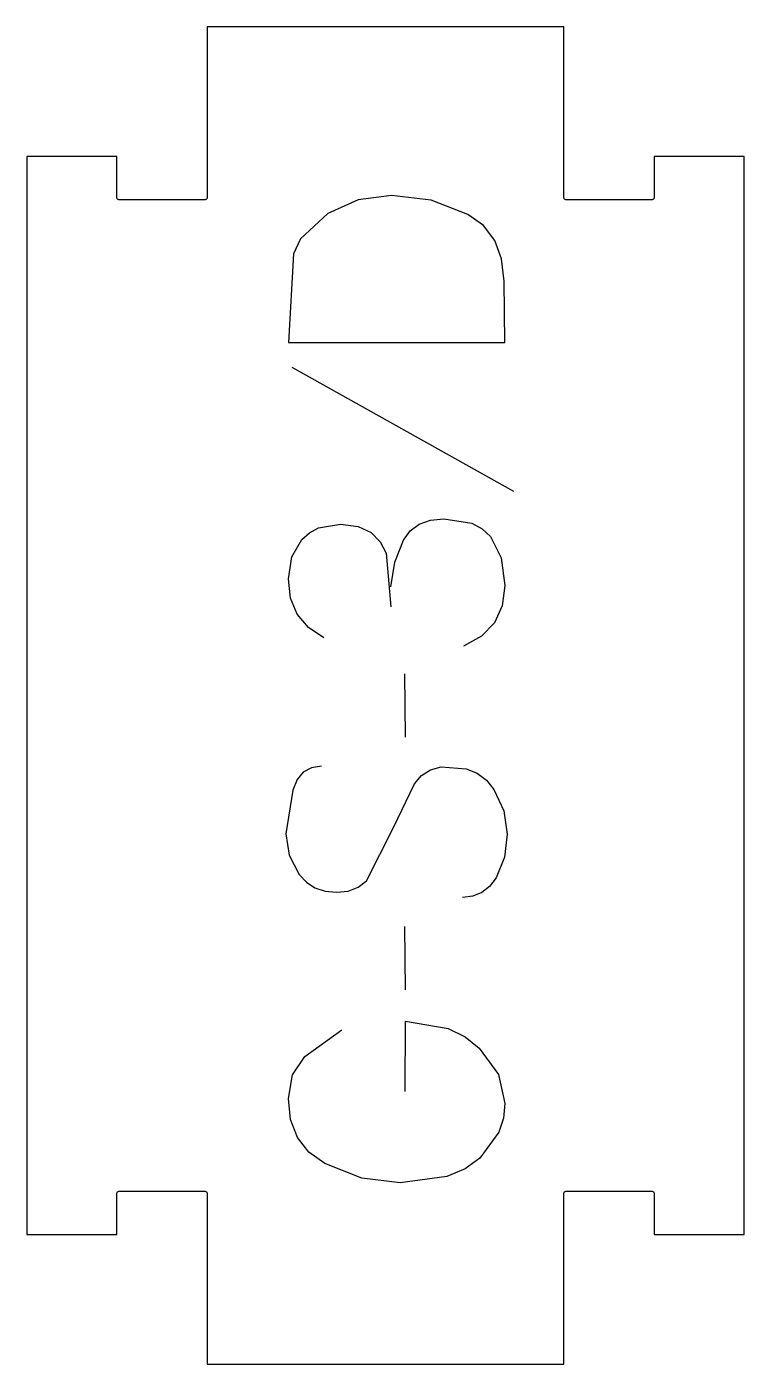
# Model space of a CAD drawing. Header units: millimetres. Extents: x -50 to 50, y -93 to 93.
import ezdxf

# ---------------------------------------------------------------- set-up
doc = ezdxf.new("R2010")
doc.units = ezdxf.units.MM
doc.layers.add('1_ANYTOOL_1MMDEEP_LABELS_S', color=2, linetype='Continuous', true_color=0xffff00)
doc.layers.add('4_ANYTOOL_CUTTHROUGH_OUTSI', color=5, linetype='Continuous', true_color=0x0000ff)

msp = doc.modelspace()

# ---------------------------------------------------------------- linework, layer by layer
at = {"layer": '1_ANYTOOL_1MMDEEP_LABELS_S'}
for p, q in [((-13, 45.52), (17.77, 28.33)), ((2.64, 3.01), (2.73, -5.78)), ((2.64, -32.05), (2.73, -40.84))]:
    msp.add_line(p, q, dxfattribs=at)
msp.add_lwpolyline([(-13.47, 48.95), (16.53, 48.95), (16.44, 57.48), (16.1, 60.55), (15.14, 63.11), (13.59, 65.18), (11.43, 66.73), (6.32, 68.69), (0.84, 69.35), (-3.77, 68.73), (-7.99, 66.86), (-11.77, 63.34), (-12.77, 61.25)], close=True, dxfattribs=at)
for points in [[(0.76, 15.09), (1.28, 18.47), (2.51, 21.56), (3.44, 22.86), (4.68, 23.78), (6.23, 24.34), (8.08, 24.52), (11.95, 23.9), (13.41, 23.12), (14.56, 22.03), (16.03, 19.1), (16.53, 15.26), (16.17, 12.42), (15.1, 10.08), (13.32, 8.22), (10.83, 6.86)], [(-8.54, 7.98), (-10.7, 9.42), (-12.24, 11.27), (-13.17, 13.51), (-13.47, 16.16), (-13, 19.23), (-11.59, 21.65), (-10.55, 22.58), (-9.31, 23.24), (-6.23, 23.75), (-3.78, 23.46), (-1.99, 22.59), (-0.74, 21.29), (0.07, 19.72), (0.76, 12.31)], [(-8.89, -9.81), (-10.28, -10.01), (-11.41, -10.63), (-12.27, -11.66), (-12.87, -13.11), (-13.82, -19.19), (-13.36, -22.16), (-11.97, -24.81), (-10.97, -25.9), (-9.78, -26.67), (-8.38, -27.14), (-6.79, -27.29), (-5.17, -27.12), (-3.79, -26.59), (-2.64, -25.7), (1.1, -18.29), (4.01, -12.25), (5, -11.09), (6.23, -10.3), (7.72, -9.89), (11.2, -10.16), (12.71, -10.79), (13.99, -11.75), (15.03, -13.02), (16.39, -16.01), (16.87, -19.24), (16.51, -22.4), (15.33, -25.28), (14.44, -26.48), (13.37, -27.34), (12.1, -27.85), (10.66, -28.02)], [(2.73, -54.94), (2.77, -45.17), (8.69, -46.18), (11.05, -47.33), (13.01, -48.89), (15.66, -52.57), (16.57, -56.57), (16.37, -58.6), (15.71, -60.54), (13.06, -64.15), (11.03, -65.65), (8.52, -66.72), (2.04, -67.58), (-3.29, -66.92), (-8.42, -64.92), (-10.63, -63.35), (-12.21, -61.31), (-13.16, -58.82), (-13.47, -55.88), (-12.91, -52.62), (-11.2, -50.05), (-6.06, -46.37)]]:
    msp.add_lwpolyline(points, dxfattribs=at)
at = {"layer": '4_ANYTOOL_CUTTHROUGH_OUTSI'}
msp.add_lwpolyline([(-49.75, -74.75), (-37.25, -74.75), (-37.25, -69, -0.414214), (-37, -68.75), (-25, -68.75, -0.414214), (-24.75, -69), (-24.75, -92.75), (24.75, -92.75), (24.75, -69, -0.414214), (25, -68.75), (37, -68.75, -0.414214), (37.25, -69), (37.25, -74.75), (49.75, -74.75), (49.75, 74.75), (37.25, 74.75), (37.25, 69, -0.414214), (37, 68.75), (25, 68.75, -0.414214), (24.75, 69), (24.75, 92.75), (-24.75, 92.75), (-24.75, 69, -0.414214), (-25, 68.75), (-37, 68.75, -0.414214), (-37.25, 69), (-37.25, 74.75), (-49.75, 74.75)], format="xyb", close=True, dxfattribs=at)

doc.saveas('drawing.dxf')
